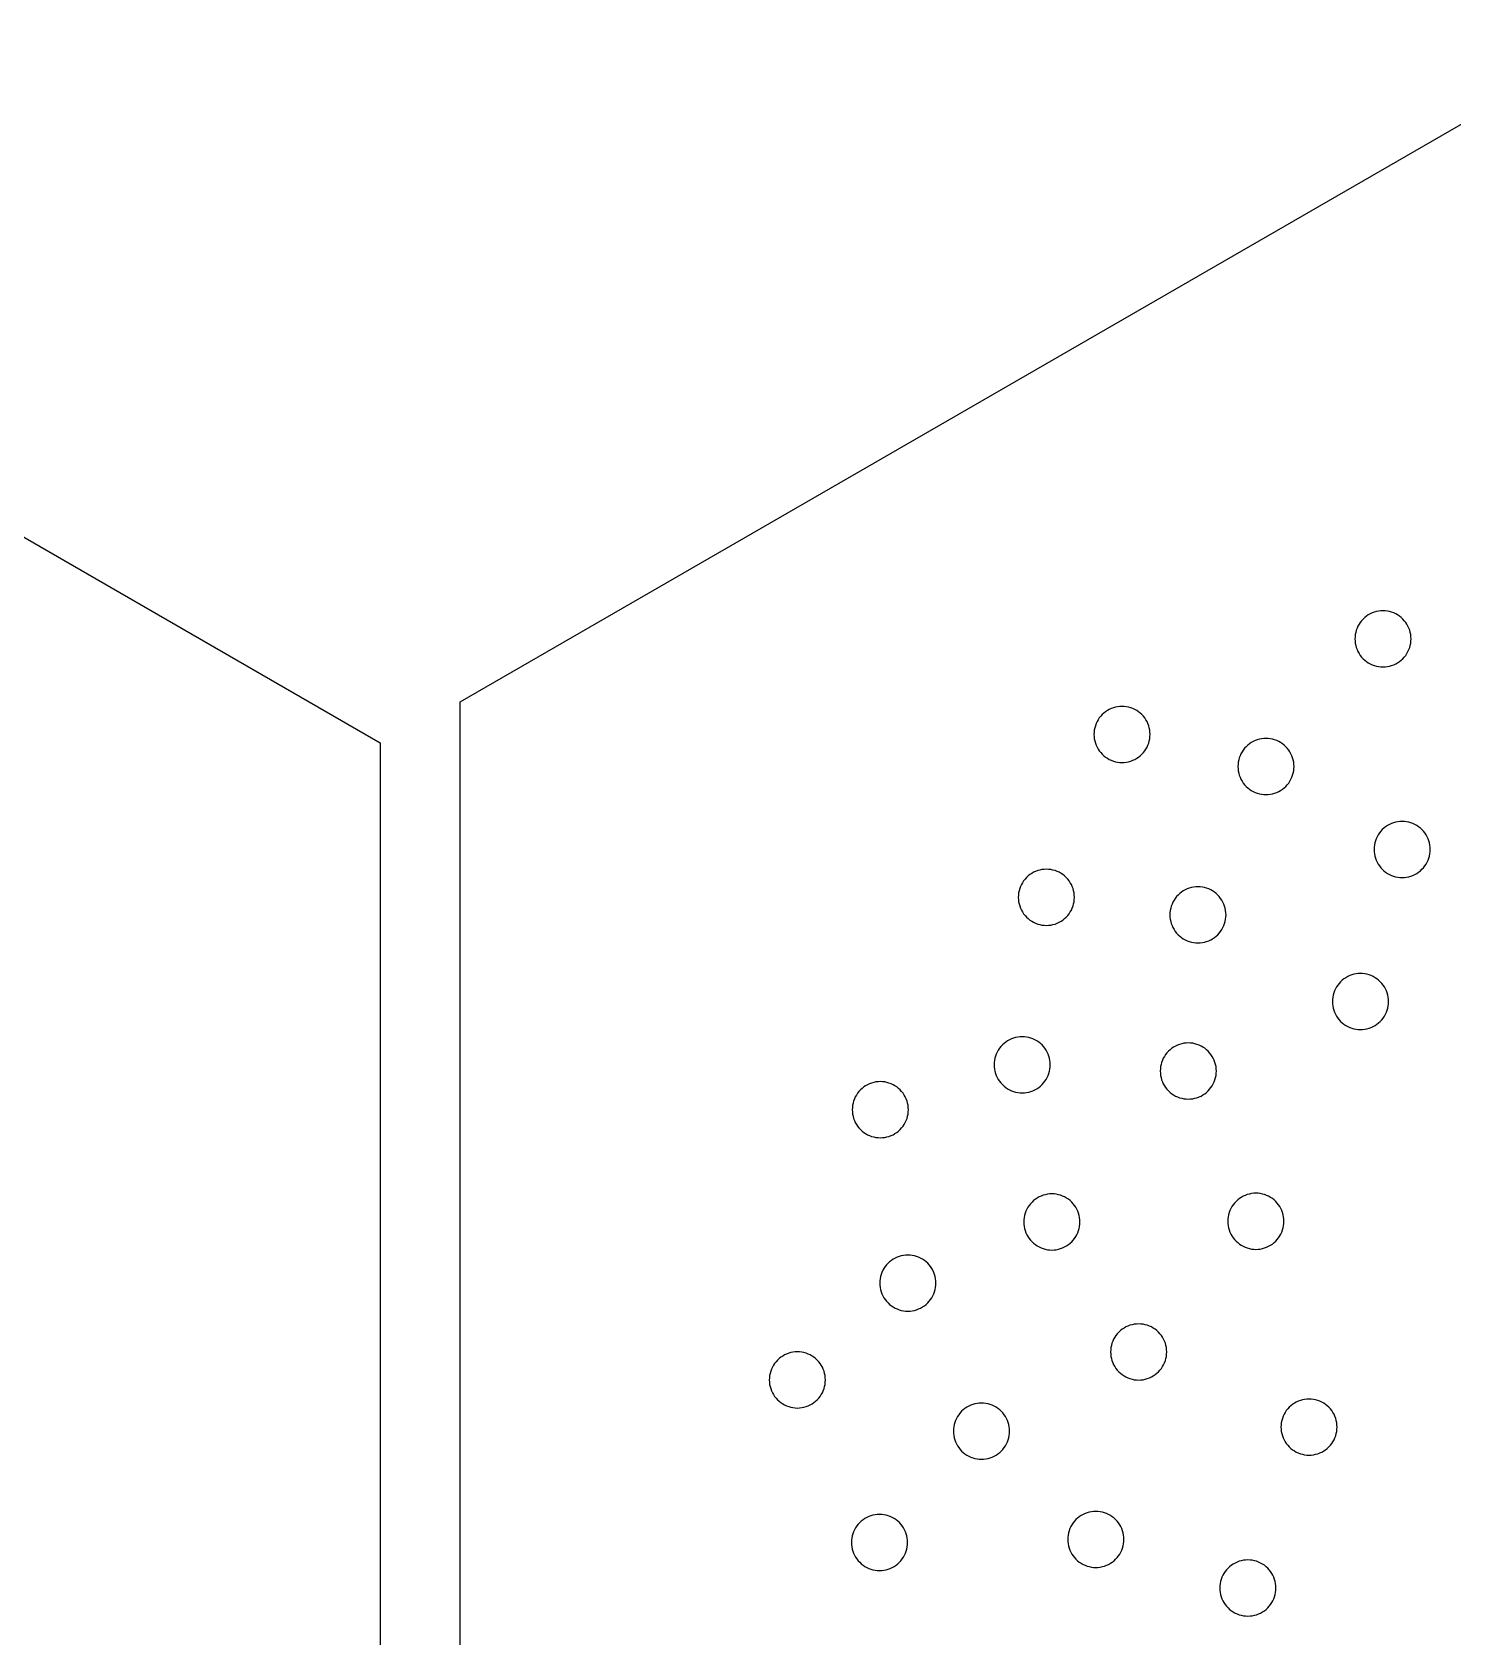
# Model space of a CAD drawing. Header units: millimetres. Extents: x 0 to 377, y 0 to 280.
# Drawn here: x 239.4 to 310.3, y 199.9 to 280 of the extents above; entities that cross this region are included whole.
import ezdxf

# ---------------------------------------------------------------- set-up
doc = ezdxf.new("R2010")
doc.units = ezdxf.units.MM
doc.layers.add('CUT', color=1, linetype='Continuous')

msp = doc.modelspace()

# ---------------------------------------------------------------- linework, layer by layer
at = {"layer": 'CUT'}
for points in [[(256.764, 173.6), (195.334, 138.133), (133.904, 173.6), (133.904, 244.533), (195.334, 280), (256.764, 244.533), (256.764, 173.6)], [(376.58, 179.7), (318.672, 146.267), (260.764, 179.7), (260.764, 246.567), (318.672, 280), (376.58, 246.567), (376.58, 179.7)], [(308.098, 249.181), (308.136, 249.284), (308.166, 249.39), (308.187, 249.497), (308.2, 249.607), (308.204, 249.716), (308.2, 249.826), (308.187, 249.935), (308.166, 250.043), (308.136, 250.149), (308.098, 250.252), (308.052, 250.352), (307.998, 250.448), (307.937, 250.539), (307.869, 250.626), (307.794, 250.706), (307.713, 250.781), (307.627, 250.849), (307.536, 250.91), (307.44, 250.964), (307.34, 251.01), (307.237, 251.048), (307.131, 251.078), (307.023, 251.099), (306.914, 251.112), (306.804, 251.116), (306.694, 251.112), (306.585, 251.099), (306.477, 251.078), (306.372, 251.048), (306.268, 251.01), (306.169, 250.964), (306.073, 250.91), (305.981, 250.849), (305.895, 250.781), (305.814, 250.706), (305.74, 250.626), (305.672, 250.539), (305.611, 250.448), (305.557, 250.352), (305.511, 250.252), (305.473, 250.149), (305.443, 250.043), (305.421, 249.935), (305.409, 249.826), (305.404, 249.716), (305.409, 249.607), (305.421, 249.497), (305.443, 249.39), (305.473, 249.284), (305.511, 249.181), (305.557, 249.081), (305.611, 248.985), (305.672, 248.894), (305.74, 248.807), (305.814, 248.726), (305.895, 248.652), (305.981, 248.584), (306.073, 248.523), (306.169, 248.469), (306.268, 248.423), (306.372, 248.385), (306.477, 248.355), (306.585, 248.334), (306.694, 248.321), (306.804, 248.316), (306.914, 248.321), (307.023, 248.334), (307.131, 248.355), (307.237, 248.385), (307.34, 248.423), (307.44, 248.469), (307.536, 248.523), (307.627, 248.584), (307.713, 248.652), (307.794, 248.726), (307.869, 248.807), (307.937, 248.894), (307.998, 248.985), (308.052, 249.081), (308.098, 249.181)], [(295.076, 244.414), (295.114, 244.518), (295.144, 244.623), (295.165, 244.731), (295.178, 244.84), (295.182, 244.95), (295.178, 245.06), (295.165, 245.169), (295.144, 245.277), (295.114, 245.383), (295.076, 245.486), (295.03, 245.586), (294.976, 245.682), (294.915, 245.773), (294.847, 245.859), (294.772, 245.94), (294.691, 246.015), (294.605, 246.083), (294.514, 246.144), (294.418, 246.198), (294.318, 246.244), (294.215, 246.282), (294.109, 246.311), (294.001, 246.333), (293.892, 246.346), (293.782, 246.35), (293.672, 246.346), (293.563, 246.333), (293.455, 246.311), (293.35, 246.282), (293.246, 246.244), (293.147, 246.198), (293.051, 246.144), (292.959, 246.083), (292.873, 246.015), (292.792, 245.94), (292.718, 245.859), (292.65, 245.773), (292.588, 245.682), (292.535, 245.586), (292.489, 245.486), (292.451, 245.383), (292.421, 245.277), (292.399, 245.169), (292.386, 245.06), (292.382, 244.95), (292.386, 244.84), (292.399, 244.731), (292.421, 244.623), (292.451, 244.518), (292.489, 244.414), (292.535, 244.315), (292.588, 244.219), (292.65, 244.127), (292.718, 244.041), (292.792, 243.96), (292.873, 243.886), (292.959, 243.818), (293.051, 243.756), (293.147, 243.703), (293.246, 243.657), (293.35, 243.619), (293.455, 243.589), (293.563, 243.567), (293.672, 243.554), (293.782, 243.55), (293.892, 243.554), (294.001, 243.567), (294.109, 243.589), (294.215, 243.619), (294.318, 243.657), (294.418, 243.703), (294.514, 243.756), (294.605, 243.818), (294.691, 243.886), (294.772, 243.96), (294.847, 244.041), (294.915, 244.127), (294.976, 244.219), (295.03, 244.315), (295.076, 244.414)], [(302.259, 242.811), (302.297, 242.914), (302.327, 243.02), (302.348, 243.128), (302.361, 243.237), (302.365, 243.347), (302.361, 243.457), (302.348, 243.566), (302.327, 243.674), (302.297, 243.78), (302.259, 243.883), (302.213, 243.983), (302.159, 244.079), (302.098, 244.17), (302.03, 244.256), (301.955, 244.337), (301.875, 244.412), (301.788, 244.48), (301.697, 244.541), (301.601, 244.594), (301.501, 244.64), (301.398, 244.678), (301.292, 244.708), (301.184, 244.73), (301.075, 244.743), (300.965, 244.747), (300.855, 244.743), (300.746, 244.73), (300.638, 244.708), (300.533, 244.678), (300.43, 244.64), (300.33, 244.594), (300.234, 244.541), (300.142, 244.48), (300.056, 244.412), (299.975, 244.337), (299.901, 244.256), (299.833, 244.17), (299.772, 244.079), (299.718, 243.983), (299.672, 243.883), (299.634, 243.78), (299.604, 243.674), (299.583, 243.566), (299.57, 243.457), (299.565, 243.347), (299.57, 243.237), (299.583, 243.128), (299.604, 243.02), (299.634, 242.914), (299.672, 242.811), (299.718, 242.711), (299.772, 242.616), (299.833, 242.524), (299.901, 242.438), (299.975, 242.357), (300.056, 242.282), (300.142, 242.214), (300.234, 242.153), (300.33, 242.1), (300.43, 242.054), (300.533, 242.016), (300.638, 241.986), (300.746, 241.964), (300.855, 241.951), (300.965, 241.947), (301.075, 241.951), (301.184, 241.964), (301.292, 241.986), (301.398, 242.016), (301.501, 242.054), (301.601, 242.1), (301.697, 242.153), (301.788, 242.214), (301.875, 242.282), (301.955, 242.357), (302.03, 242.438), (302.098, 242.524), (302.159, 242.616), (302.213, 242.711), (302.259, 242.811)], [(309.054, 238.671), (309.092, 238.774), (309.121, 238.88), (309.143, 238.988), (309.156, 239.097), (309.16, 239.207), (309.156, 239.317), (309.143, 239.426), (309.121, 239.534), (309.092, 239.64), (309.054, 239.743), (309.008, 239.843), (308.954, 239.939), (308.893, 240.03), (308.825, 240.116), (308.75, 240.197), (308.669, 240.272), (308.583, 240.34), (308.492, 240.401), (308.396, 240.454), (308.296, 240.5), (308.193, 240.539), (308.087, 240.568), (307.979, 240.59), (307.87, 240.603), (307.76, 240.607), (307.65, 240.603), (307.541, 240.59), (307.433, 240.568), (307.328, 240.539), (307.224, 240.5), (307.125, 240.454), (307.029, 240.401), (306.937, 240.34), (306.851, 240.272), (306.77, 240.197), (306.696, 240.116), (306.628, 240.03), (306.566, 239.939), (306.513, 239.843), (306.467, 239.743), (306.429, 239.64), (306.399, 239.534), (306.377, 239.426), (306.364, 239.317), (306.36, 239.207), (306.364, 239.097), (306.377, 238.988), (306.399, 238.88), (306.429, 238.774), (306.467, 238.671), (306.513, 238.571), (306.566, 238.476), (306.628, 238.384), (306.696, 238.298), (306.77, 238.217), (306.851, 238.142), (306.937, 238.074), (307.029, 238.013), (307.125, 237.96), (307.224, 237.914), (307.328, 237.876), (307.433, 237.846), (307.541, 237.824), (307.65, 237.811), (307.76, 237.807), (307.87, 237.811), (307.979, 237.824), (308.087, 237.846), (308.193, 237.876), (308.296, 237.914), (308.396, 237.96), (308.492, 238.013), (308.583, 238.074), (308.669, 238.142), (308.75, 238.217), (308.825, 238.298), (308.893, 238.384), (308.954, 238.476), (309.008, 238.571), (309.054, 238.671)], [(291.3, 236.283), (291.338, 236.386), (291.368, 236.492), (291.389, 236.599), (291.402, 236.709), (291.406, 236.818), (291.402, 236.928), (291.389, 237.038), (291.368, 237.145), (291.338, 237.251), (291.3, 237.354), (291.254, 237.454), (291.2, 237.55), (291.139, 237.641), (291.071, 237.728), (290.996, 237.808), (290.916, 237.883), (290.829, 237.951), (290.738, 238.012), (290.642, 238.066), (290.542, 238.112), (290.439, 238.15), (290.333, 238.18), (290.225, 238.201), (290.116, 238.214), (290.006, 238.218), (289.896, 238.214), (289.787, 238.201), (289.679, 238.18), (289.574, 238.15), (289.471, 238.112), (289.371, 238.066), (289.275, 238.012), (289.183, 237.951), (289.097, 237.883), (289.016, 237.808), (288.942, 237.728), (288.874, 237.641), (288.813, 237.55), (288.759, 237.454), (288.713, 237.354), (288.675, 237.251), (288.645, 237.145), (288.624, 237.038), (288.611, 236.928), (288.606, 236.818), (288.611, 236.709), (288.624, 236.599), (288.645, 236.492), (288.675, 236.386), (288.713, 236.283), (288.759, 236.183), (288.813, 236.087), (288.874, 235.996), (288.942, 235.909), (289.016, 235.829), (289.097, 235.754), (289.183, 235.686), (289.275, 235.625), (289.371, 235.571), (289.471, 235.525), (289.574, 235.487), (289.679, 235.457), (289.787, 235.436), (289.896, 235.423), (290.006, 235.418), (290.116, 235.423), (290.225, 235.436), (290.333, 235.457), (290.439, 235.487), (290.542, 235.525), (290.642, 235.571), (290.738, 235.625), (290.829, 235.686), (290.916, 235.754), (290.996, 235.829), (291.071, 235.909), (291.139, 235.996), (291.2, 236.087), (291.254, 236.183), (291.3, 236.283)], [(298.865, 235.407), (298.903, 235.51), (298.933, 235.616), (298.954, 235.724), (298.967, 235.833), (298.971, 235.943), (298.967, 236.053), (298.954, 236.162), (298.933, 236.27), (298.903, 236.375), (298.865, 236.478), (298.819, 236.578), (298.765, 236.674), (298.704, 236.766), (298.636, 236.852), (298.561, 236.933), (298.481, 237.007), (298.394, 237.075), (298.303, 237.136), (298.207, 237.19), (298.107, 237.236), (298.004, 237.274), (297.898, 237.304), (297.79, 237.325), (297.681, 237.338), (297.571, 237.343), (297.462, 237.338), (297.352, 237.325), (297.245, 237.304), (297.139, 237.274), (297.036, 237.236), (296.936, 237.19), (296.84, 237.136), (296.748, 237.075), (296.662, 237.007), (296.581, 236.933), (296.507, 236.852), (296.439, 236.766), (296.378, 236.674), (296.324, 236.578), (296.278, 236.478), (296.24, 236.375), (296.21, 236.27), (296.189, 236.162), (296.176, 236.053), (296.171, 235.943), (296.176, 235.833), (296.189, 235.724), (296.21, 235.616), (296.24, 235.51), (296.278, 235.407), (296.324, 235.307), (296.378, 235.211), (296.439, 235.12), (296.507, 235.033), (296.581, 234.953), (296.662, 234.878), (296.748, 234.81), (296.84, 234.749), (296.936, 234.695), (297.036, 234.649), (297.139, 234.611), (297.245, 234.581), (297.352, 234.56), (297.462, 234.547), (297.571, 234.543), (297.681, 234.547), (297.79, 234.56), (297.898, 234.581), (298.004, 234.611), (298.107, 234.649), (298.207, 234.695), (298.303, 234.749), (298.394, 234.81), (298.481, 234.878), (298.561, 234.953), (298.636, 235.033), (298.704, 235.12), (298.765, 235.211), (298.819, 235.307), (298.865, 235.407)], [(306.972, 231.08), (307.01, 231.183), (307.04, 231.289), (307.061, 231.396), (307.074, 231.506), (307.079, 231.615), (307.074, 231.725), (307.061, 231.834), (307.04, 231.942), (307.01, 232.048), (306.972, 232.151), (306.926, 232.251), (306.872, 232.347), (306.811, 232.438), (306.743, 232.525), (306.669, 232.605), (306.588, 232.68), (306.501, 232.748), (306.41, 232.809), (306.314, 232.863), (306.214, 232.909), (306.111, 232.947), (306.005, 232.977), (305.898, 232.998), (305.788, 233.011), (305.679, 233.015), (305.569, 233.011), (305.46, 232.998), (305.352, 232.977), (305.246, 232.947), (305.143, 232.909), (305.043, 232.863), (304.947, 232.809), (304.856, 232.748), (304.769, 232.68), (304.689, 232.605), (304.614, 232.525), (304.546, 232.438), (304.485, 232.347), (304.431, 232.251), (304.385, 232.151), (304.347, 232.048), (304.317, 231.942), (304.296, 231.834), (304.283, 231.725), (304.279, 231.615), (304.283, 231.506), (304.296, 231.396), (304.317, 231.289), (304.347, 231.183), (304.385, 231.08), (304.431, 230.98), (304.485, 230.884), (304.546, 230.792), (304.614, 230.706), (304.689, 230.625), (304.769, 230.551), (304.856, 230.483), (304.947, 230.422), (305.043, 230.368), (305.143, 230.322), (305.246, 230.284), (305.352, 230.254), (305.46, 230.233), (305.569, 230.22), (305.679, 230.215), (305.788, 230.22), (305.898, 230.233), (306.005, 230.254), (306.111, 230.284), (306.214, 230.322), (306.314, 230.368), (306.41, 230.422), (306.501, 230.483), (306.588, 230.551), (306.669, 230.625), (306.743, 230.706), (306.811, 230.792), (306.872, 230.884), (306.926, 230.98), (306.972, 231.08)], [(290.095, 227.927), (290.133, 228.03), (290.163, 228.135), (290.185, 228.243), (290.198, 228.352), (290.202, 228.462), (290.198, 228.572), (290.185, 228.681), (290.163, 228.789), (290.133, 228.895), (290.095, 228.998), (290.049, 229.098), (289.996, 229.194), (289.934, 229.285), (289.866, 229.372), (289.792, 229.452), (289.711, 229.527), (289.625, 229.595), (289.533, 229.656), (289.437, 229.71), (289.338, 229.756), (289.234, 229.794), (289.129, 229.824), (289.021, 229.845), (288.912, 229.858), (288.802, 229.862), (288.692, 229.858), (288.583, 229.845), (288.475, 229.824), (288.369, 229.794), (288.266, 229.756), (288.166, 229.71), (288.07, 229.656), (287.979, 229.595), (287.893, 229.527), (287.812, 229.452), (287.737, 229.372), (287.669, 229.285), (287.608, 229.194), (287.554, 229.098), (287.508, 228.998), (287.47, 228.895), (287.441, 228.789), (287.419, 228.681), (287.406, 228.572), (287.402, 228.462), (287.406, 228.352), (287.419, 228.243), (287.441, 228.135), (287.47, 228.03), (287.508, 227.927), (287.554, 227.827), (287.608, 227.731), (287.669, 227.639), (287.737, 227.553), (287.812, 227.472), (287.893, 227.398), (287.979, 227.33), (288.07, 227.269), (288.166, 227.215), (288.266, 227.169), (288.369, 227.131), (288.475, 227.101), (288.583, 227.08), (288.692, 227.067), (288.802, 227.062), (288.912, 227.067), (289.021, 227.08), (289.129, 227.101), (289.234, 227.131), (289.338, 227.169), (289.437, 227.215), (289.533, 227.269), (289.625, 227.33), (289.711, 227.398), (289.792, 227.472), (289.866, 227.553), (289.934, 227.639), (289.996, 227.731), (290.049, 227.827), (290.095, 227.927)], [(298.383, 227.614), (298.421, 227.717), (298.451, 227.823), (298.472, 227.931), (298.485, 228.04), (298.49, 228.15), (298.485, 228.26), (298.472, 228.369), (298.451, 228.477), (298.421, 228.583), (298.383, 228.686), (298.337, 228.785), (298.283, 228.881), (298.222, 228.973), (298.154, 229.059), (298.08, 229.14), (297.999, 229.214), (297.913, 229.283), (297.821, 229.344), (297.725, 229.397), (297.625, 229.443), (297.522, 229.481), (297.416, 229.511), (297.309, 229.533), (297.2, 229.546), (297.09, 229.55), (296.98, 229.546), (296.871, 229.533), (296.763, 229.511), (296.657, 229.481), (296.554, 229.443), (296.454, 229.397), (296.358, 229.344), (296.267, 229.283), (296.18, 229.214), (296.1, 229.14), (296.025, 229.059), (295.957, 228.973), (295.896, 228.881), (295.842, 228.785), (295.796, 228.686), (295.758, 228.583), (295.728, 228.477), (295.707, 228.369), (295.694, 228.26), (295.69, 228.15), (295.694, 228.04), (295.707, 227.931), (295.728, 227.823), (295.758, 227.717), (295.796, 227.614), (295.842, 227.514), (295.896, 227.418), (295.957, 227.327), (296.025, 227.241), (296.1, 227.16), (296.18, 227.085), (296.267, 227.017), (296.358, 226.956), (296.454, 226.902), (296.554, 226.856), (296.657, 226.818), (296.763, 226.789), (296.871, 226.767), (296.98, 226.754), (297.09, 226.75), (297.2, 226.754), (297.309, 226.767), (297.416, 226.789), (297.522, 226.818), (297.625, 226.856), (297.725, 226.902), (297.821, 226.956), (297.913, 227.017), (297.999, 227.085), (298.08, 227.16), (298.154, 227.241), (298.222, 227.327), (298.283, 227.418), (298.337, 227.514), (298.383, 227.614)], [(283.015, 225.685), (283.053, 225.788), (283.083, 225.894), (283.104, 226.002), (283.117, 226.111), (283.121, 226.221), (283.117, 226.33), (283.104, 226.44), (283.083, 226.547), (283.053, 226.653), (283.015, 226.756), (282.969, 226.856), (282.915, 226.952), (282.854, 227.043), (282.786, 227.13), (282.711, 227.211), (282.631, 227.285), (282.544, 227.353), (282.453, 227.414), (282.357, 227.468), (282.257, 227.514), (282.154, 227.552), (282.048, 227.582), (281.94, 227.603), (281.831, 227.616), (281.721, 227.621), (281.611, 227.616), (281.502, 227.603), (281.395, 227.582), (281.289, 227.552), (281.186, 227.514), (281.086, 227.468), (280.99, 227.414), (280.898, 227.353), (280.812, 227.285), (280.731, 227.211), (280.657, 227.13), (280.589, 227.043), (280.528, 226.952), (280.474, 226.856), (280.428, 226.756), (280.39, 226.653), (280.36, 226.547), (280.339, 226.44), (280.326, 226.33), (280.321, 226.221), (280.326, 226.111), (280.339, 226.002), (280.36, 225.894), (280.39, 225.788), (280.428, 225.685), (280.474, 225.585), (280.528, 225.489), (280.589, 225.398), (280.657, 225.311), (280.731, 225.231), (280.812, 225.156), (280.898, 225.088), (280.99, 225.027), (281.086, 224.973), (281.186, 224.927), (281.289, 224.889), (281.395, 224.859), (281.502, 224.838), (281.611, 224.825), (281.721, 224.821), (281.831, 224.825), (281.94, 224.838), (282.048, 224.859), (282.154, 224.889), (282.257, 224.927), (282.357, 224.973), (282.453, 225.027), (282.544, 225.088), (282.631, 225.156), (282.711, 225.231), (282.786, 225.311), (282.854, 225.398), (282.915, 225.489), (282.969, 225.585), (283.015, 225.685)], [(291.528, 219.982), (291.574, 220.081), (291.612, 220.185), (291.642, 220.29), (291.664, 220.398), (291.676, 220.507), (291.681, 220.617), (291.676, 220.727), (291.664, 220.836), (291.642, 220.944), (291.612, 221.05), (291.574, 221.153), (291.528, 221.253), (291.474, 221.349), (291.413, 221.44), (291.345, 221.526), (291.271, 221.607), (291.19, 221.682), (291.104, 221.75), (291.012, 221.811), (290.916, 221.865), (290.817, 221.911), (290.713, 221.949), (290.608, 221.979), (290.5, 222), (290.391, 222.013), (290.281, 222.017), (290.171, 222.013), (290.062, 222), (289.954, 221.979), (289.848, 221.949), (289.745, 221.911), (289.645, 221.865), (289.549, 221.811), (289.458, 221.75), (289.372, 221.682), (289.291, 221.607), (289.216, 221.526), (289.148, 221.44), (289.087, 221.349), (289.033, 221.253), (288.987, 221.153), (288.949, 221.05), (288.919, 220.944), (288.898, 220.836), (288.885, 220.727), (288.881, 220.617), (288.885, 220.507), (288.898, 220.398), (288.919, 220.29), (288.949, 220.185), (288.987, 220.081), (289.033, 219.982), (289.087, 219.886), (289.148, 219.794), (289.216, 219.708), (289.291, 219.627), (289.372, 219.553), (289.458, 219.485), (289.549, 219.424), (289.645, 219.37), (289.745, 219.324), (289.848, 219.286), (289.954, 219.256), (290.062, 219.234), (290.171, 219.222), (290.281, 219.217), (290.391, 219.222), (290.5, 219.234), (290.608, 219.256), (290.713, 219.286), (290.817, 219.324), (290.916, 219.37), (291.012, 219.424), (291.104, 219.485), (291.19, 219.553), (291.271, 219.627), (291.345, 219.708), (291.413, 219.794), (291.474, 219.886), (291.528, 219.982)], [(301.71, 220.014), (301.756, 220.114), (301.794, 220.217), (301.824, 220.323), (301.845, 220.431), (301.858, 220.54), (301.863, 220.65), (301.858, 220.76), (301.845, 220.869), (301.824, 220.977), (301.794, 221.083), (301.756, 221.186), (301.71, 221.286), (301.656, 221.381), (301.595, 221.473), (301.527, 221.559), (301.453, 221.64), (301.372, 221.715), (301.285, 221.783), (301.194, 221.844), (301.098, 221.897), (300.998, 221.943), (300.895, 221.981), (300.789, 222.011), (300.682, 222.033), (300.572, 222.046), (300.463, 222.05), (300.353, 222.046), (300.244, 222.033), (300.136, 222.011), (300.03, 221.981), (299.927, 221.943), (299.827, 221.897), (299.731, 221.844), (299.64, 221.783), (299.553, 221.715), (299.473, 221.64), (299.398, 221.559), (299.33, 221.473), (299.269, 221.381), (299.215, 221.286), (299.169, 221.186), (299.131, 221.083), (299.101, 220.977), (299.08, 220.869), (299.067, 220.76), (299.063, 220.65), (299.067, 220.54), (299.08, 220.431), (299.101, 220.323), (299.131, 220.217), (299.169, 220.114), (299.215, 220.014), (299.269, 219.918), (299.33, 219.827), (299.398, 219.741), (299.473, 219.66), (299.553, 219.585), (299.64, 219.517), (299.731, 219.456), (299.827, 219.403), (299.927, 219.357), (300.03, 219.319), (300.136, 219.289), (300.244, 219.267), (300.353, 219.254), (300.463, 219.25), (300.572, 219.254), (300.682, 219.267), (300.789, 219.289), (300.895, 219.319), (300.998, 219.357), (301.098, 219.403), (301.194, 219.456), (301.285, 219.517), (301.372, 219.585), (301.453, 219.66), (301.527, 219.741), (301.595, 219.827), (301.656, 219.918), (301.71, 220.014)], [(284.389, 217.031), (284.427, 217.135), (284.457, 217.24), (284.479, 217.348), (284.492, 217.457), (284.496, 217.567), (284.492, 217.677), (284.479, 217.786), (284.457, 217.894), (284.427, 218), (284.389, 218.103), (284.343, 218.203), (284.29, 218.299), (284.228, 218.39), (284.16, 218.476), (284.086, 218.557), (284.005, 218.632), (283.919, 218.7), (283.827, 218.761), (283.731, 218.815), (283.632, 218.861), (283.528, 218.899), (283.423, 218.928), (283.315, 218.95), (283.206, 218.963), (283.096, 218.967), (282.986, 218.963), (282.877, 218.95), (282.769, 218.928), (282.663, 218.899), (282.56, 218.861), (282.46, 218.815), (282.364, 218.761), (282.273, 218.7), (282.187, 218.632), (282.106, 218.557), (282.031, 218.476), (281.963, 218.39), (281.902, 218.299), (281.848, 218.203), (281.802, 218.103), (281.764, 218), (281.735, 217.894), (281.713, 217.786), (281.7, 217.677), (281.696, 217.567), (281.7, 217.457), (281.713, 217.348), (281.735, 217.24), (281.764, 217.135), (281.802, 217.031), (281.848, 216.932), (281.902, 216.836), (281.963, 216.744), (282.031, 216.658), (282.106, 216.577), (282.187, 216.503), (282.273, 216.435), (282.364, 216.373), (282.46, 216.32), (282.56, 216.274), (282.663, 216.236), (282.769, 216.206), (282.877, 216.184), (282.986, 216.171), (283.096, 216.167), (283.206, 216.171), (283.315, 216.184), (283.423, 216.206), (283.528, 216.236), (283.632, 216.274), (283.731, 216.32), (283.827, 216.373), (283.919, 216.435), (284.005, 216.503), (284.086, 216.577), (284.16, 216.658), (284.228, 216.744), (284.29, 216.836), (284.343, 216.932), (284.389, 217.031)], [(295.906, 213.593), (295.944, 213.696), (295.974, 213.801), (295.995, 213.909), (296.008, 214.018), (296.013, 214.128), (296.008, 214.238), (295.995, 214.347), (295.974, 214.455), (295.944, 214.561), (295.906, 214.664), (295.86, 214.764), (295.806, 214.86), (295.745, 214.951), (295.677, 215.037), (295.603, 215.118), (295.522, 215.193), (295.436, 215.261), (295.344, 215.322), (295.248, 215.376), (295.148, 215.422), (295.045, 215.46), (294.939, 215.49), (294.832, 215.511), (294.722, 215.524), (294.613, 215.528), (294.503, 215.524), (294.394, 215.511), (294.286, 215.49), (294.18, 215.46), (294.077, 215.422), (293.977, 215.376), (293.881, 215.322), (293.79, 215.261), (293.703, 215.193), (293.623, 215.118), (293.548, 215.037), (293.48, 214.951), (293.419, 214.86), (293.365, 214.764), (293.319, 214.664), (293.281, 214.561), (293.251, 214.455), (293.23, 214.347), (293.217, 214.238), (293.213, 214.128), (293.217, 214.018), (293.23, 213.909), (293.251, 213.801), (293.281, 213.696), (293.319, 213.593), (293.365, 213.493), (293.419, 213.397), (293.48, 213.305), (293.548, 213.219), (293.623, 213.138), (293.703, 213.064), (293.79, 212.996), (293.881, 212.935), (293.977, 212.881), (294.077, 212.835), (294.18, 212.797), (294.286, 212.767), (294.394, 212.746), (294.503, 212.733), (294.613, 212.728), (294.722, 212.733), (294.832, 212.746), (294.939, 212.767), (295.045, 212.797), (295.148, 212.835), (295.248, 212.881), (295.344, 212.935), (295.436, 212.996), (295.522, 213.064), (295.603, 213.138), (295.677, 213.219), (295.745, 213.305), (295.806, 213.397), (295.86, 213.493), (295.906, 213.593)], [(278.875, 212.197), (278.913, 212.3), (278.943, 212.406), (278.964, 212.513), (278.977, 212.623), (278.982, 212.732), (278.977, 212.842), (278.964, 212.951), (278.943, 213.059), (278.913, 213.165), (278.875, 213.268), (278.829, 213.368), (278.775, 213.464), (278.714, 213.555), (278.646, 213.642), (278.571, 213.722), (278.491, 213.797), (278.404, 213.865), (278.313, 213.926), (278.217, 213.98), (278.117, 214.026), (278.014, 214.064), (277.908, 214.094), (277.801, 214.115), (277.691, 214.128), (277.582, 214.132), (277.472, 214.128), (277.363, 214.115), (277.255, 214.094), (277.149, 214.064), (277.046, 214.026), (276.946, 213.98), (276.85, 213.926), (276.759, 213.865), (276.672, 213.797), (276.592, 213.722), (276.517, 213.642), (276.449, 213.555), (276.388, 213.464), (276.334, 213.368), (276.288, 213.268), (276.25, 213.165), (276.22, 213.059), (276.199, 212.951), (276.186, 212.842), (276.182, 212.732), (276.186, 212.623), (276.199, 212.513), (276.22, 212.406), (276.25, 212.3), (276.288, 212.197), (276.334, 212.097), (276.388, 212.001), (276.449, 211.91), (276.517, 211.823), (276.592, 211.742), (276.672, 211.668), (276.759, 211.6), (276.85, 211.539), (276.946, 211.485), (277.046, 211.439), (277.149, 211.401), (277.255, 211.371), (277.363, 211.35), (277.472, 211.337), (277.582, 211.332), (277.691, 211.337), (277.801, 211.35), (277.908, 211.371), (278.014, 211.401), (278.117, 211.439), (278.217, 211.485), (278.313, 211.539), (278.404, 211.6), (278.491, 211.668), (278.571, 211.742), (278.646, 211.823), (278.714, 211.91), (278.775, 212.001), (278.829, 212.097), (278.875, 212.197)], [(288.061, 209.641), (288.099, 209.744), (288.129, 209.85), (288.15, 209.957), (288.163, 210.067), (288.168, 210.176), (288.163, 210.286), (288.15, 210.395), (288.129, 210.503), (288.099, 210.609), (288.061, 210.712), (288.015, 210.812), (287.961, 210.908), (287.9, 210.999), (287.832, 211.086), (287.758, 211.166), (287.677, 211.241), (287.591, 211.309), (287.499, 211.37), (287.403, 211.424), (287.303, 211.47), (287.2, 211.508), (287.095, 211.538), (286.987, 211.559), (286.878, 211.572), (286.768, 211.576), (286.658, 211.572), (286.549, 211.559), (286.441, 211.538), (286.335, 211.508), (286.232, 211.47), (286.132, 211.424), (286.036, 211.37), (285.945, 211.309), (285.858, 211.241), (285.778, 211.166), (285.703, 211.086), (285.635, 210.999), (285.574, 210.908), (285.52, 210.812), (285.474, 210.712), (285.436, 210.609), (285.406, 210.503), (285.385, 210.395), (285.372, 210.286), (285.368, 210.176), (285.372, 210.067), (285.385, 209.957), (285.406, 209.85), (285.436, 209.744), (285.474, 209.641), (285.52, 209.541), (285.574, 209.445), (285.635, 209.354), (285.703, 209.267), (285.778, 209.186), (285.858, 209.112), (285.945, 209.044), (286.036, 208.983), (286.132, 208.929), (286.232, 208.883), (286.335, 208.845), (286.441, 208.815), (286.549, 208.794), (286.658, 208.781), (286.768, 208.776), (286.878, 208.781), (286.987, 208.794), (287.095, 208.815), (287.2, 208.845), (287.303, 208.883), (287.403, 208.929), (287.499, 208.983), (287.591, 209.044), (287.677, 209.112), (287.758, 209.186), (287.832, 209.267), (287.9, 209.354), (287.961, 209.445), (288.015, 209.541), (288.061, 209.641)], [(304.407, 209.846), (304.445, 209.949), (304.475, 210.054), (304.496, 210.162), (304.509, 210.271), (304.514, 210.381), (304.509, 210.491), (304.496, 210.6), (304.475, 210.708), (304.445, 210.814), (304.407, 210.917), (304.361, 211.017), (304.307, 211.113), (304.246, 211.204), (304.178, 211.29), (304.104, 211.371), (304.023, 211.446), (303.937, 211.514), (303.845, 211.575), (303.749, 211.629), (303.649, 211.675), (303.546, 211.713), (303.441, 211.743), (303.333, 211.764), (303.224, 211.777), (303.114, 211.781), (303.004, 211.777), (302.895, 211.764), (302.787, 211.743), (302.681, 211.713), (302.578, 211.675), (302.478, 211.629), (302.382, 211.575), (302.291, 211.514), (302.204, 211.446), (302.124, 211.371), (302.049, 211.29), (301.981, 211.204), (301.92, 211.113), (301.866, 211.017), (301.82, 210.917), (301.782, 210.814), (301.752, 210.708), (301.731, 210.6), (301.718, 210.491), (301.714, 210.381), (301.718, 210.271), (301.731, 210.162), (301.752, 210.054), (301.782, 209.949), (301.82, 209.846), (301.866, 209.746), (301.92, 209.65), (301.981, 209.558), (302.049, 209.472), (302.124, 209.391), (302.204, 209.317), (302.291, 209.249), (302.382, 209.188), (302.478, 209.134), (302.578, 209.088), (302.681, 209.05), (302.787, 209.02), (302.895, 208.998), (303.004, 208.986), (303.114, 208.981), (303.224, 208.986), (303.333, 208.998), (303.441, 209.02), (303.546, 209.05), (303.649, 209.088), (303.749, 209.134), (303.845, 209.188), (303.937, 209.249), (304.023, 209.317), (304.104, 209.391), (304.178, 209.472), (304.246, 209.558), (304.307, 209.65), (304.361, 209.746), (304.407, 209.846)], [(282.976, 204.086), (283.014, 204.189), (283.044, 204.295), (283.065, 204.403), (283.078, 204.512), (283.082, 204.622), (283.078, 204.732), (283.065, 204.841), (283.044, 204.949), (283.014, 205.055), (282.976, 205.158), (282.93, 205.258), (282.876, 205.354), (282.815, 205.445), (282.747, 205.531), (282.672, 205.612), (282.592, 205.687), (282.505, 205.755), (282.414, 205.816), (282.318, 205.869), (282.218, 205.915), (282.115, 205.954), (282.009, 205.983), (281.901, 206.005), (281.792, 206.018), (281.682, 206.022), (281.572, 206.018), (281.463, 206.005), (281.355, 205.983), (281.25, 205.954), (281.147, 205.915), (281.047, 205.869), (280.951, 205.816), (280.859, 205.755), (280.773, 205.687), (280.692, 205.612), (280.618, 205.531), (280.55, 205.445), (280.489, 205.354), (280.435, 205.258), (280.389, 205.158), (280.351, 205.055), (280.321, 204.949), (280.3, 204.841), (280.287, 204.732), (280.282, 204.622), (280.287, 204.512), (280.3, 204.403), (280.321, 204.295), (280.351, 204.189), (280.389, 204.086), (280.435, 203.986), (280.489, 203.891), (280.55, 203.799), (280.618, 203.713), (280.692, 203.632), (280.773, 203.557), (280.859, 203.489), (280.951, 203.428), (281.047, 203.375), (281.147, 203.329), (281.25, 203.291), (281.355, 203.261), (281.463, 203.239), (281.572, 203.226), (281.682, 203.222), (281.792, 203.226), (281.901, 203.239), (282.009, 203.261), (282.115, 203.291), (282.218, 203.329), (282.318, 203.375), (282.414, 203.428), (282.505, 203.489), (282.592, 203.557), (282.672, 203.632), (282.747, 203.713), (282.815, 203.799), (282.876, 203.891), (282.93, 203.986), (282.976, 204.086)], [(293.767, 204.239), (293.805, 204.342), (293.834, 204.448), (293.856, 204.556), (293.869, 204.665), (293.873, 204.775), (293.869, 204.885), (293.856, 204.994), (293.834, 205.102), (293.805, 205.208), (293.767, 205.311), (293.721, 205.411), (293.667, 205.507), (293.606, 205.598), (293.538, 205.684), (293.463, 205.765), (293.382, 205.84), (293.296, 205.908), (293.205, 205.969), (293.109, 206.023), (293.009, 206.069), (292.906, 206.107), (292.8, 206.136), (292.692, 206.158), (292.583, 206.171), (292.473, 206.175), (292.363, 206.171), (292.254, 206.158), (292.146, 206.136), (292.041, 206.107), (291.937, 206.069), (291.838, 206.023), (291.742, 205.969), (291.65, 205.908), (291.564, 205.84), (291.483, 205.765), (291.409, 205.684), (291.341, 205.598), (291.279, 205.507), (291.226, 205.411), (291.18, 205.311), (291.142, 205.208), (291.112, 205.102), (291.09, 204.994), (291.077, 204.885), (291.073, 204.775), (291.077, 204.665), (291.09, 204.556), (291.112, 204.448), (291.142, 204.342), (291.18, 204.239), (291.226, 204.14), (291.279, 204.044), (291.341, 203.952), (291.409, 203.866), (291.483, 203.785), (291.564, 203.711), (291.65, 203.642), (291.742, 203.581), (291.838, 203.528), (291.937, 203.482), (292.041, 203.444), (292.146, 203.414), (292.254, 203.392), (292.363, 203.379), (292.473, 203.375), (292.583, 203.379), (292.692, 203.392), (292.8, 203.414), (292.906, 203.444), (293.009, 203.482), (293.109, 203.528), (293.205, 203.581), (293.296, 203.642), (293.382, 203.711), (293.463, 203.785), (293.538, 203.866), (293.606, 203.952), (293.667, 204.044), (293.721, 204.14), (293.767, 204.239)], [(301.355, 201.812), (301.393, 201.915), (301.423, 202.021), (301.444, 202.129), (301.457, 202.238), (301.461, 202.348), (301.457, 202.458), (301.444, 202.567), (301.423, 202.675), (301.393, 202.781), (301.355, 202.884), (301.309, 202.984), (301.255, 203.08), (301.194, 203.171), (301.126, 203.257), (301.051, 203.338), (300.971, 203.413), (300.884, 203.481), (300.793, 203.542), (300.697, 203.595), (300.597, 203.641), (300.494, 203.68), (300.388, 203.709), (300.28, 203.731), (300.171, 203.744), (300.061, 203.748), (299.952, 203.744), (299.842, 203.731), (299.735, 203.709), (299.629, 203.68), (299.526, 203.641), (299.426, 203.595), (299.33, 203.542), (299.239, 203.481), (299.152, 203.413), (299.072, 203.338), (298.997, 203.257), (298.929, 203.171), (298.868, 203.08), (298.814, 202.984), (298.768, 202.884), (298.73, 202.781), (298.7, 202.675), (298.679, 202.567), (298.666, 202.458), (298.661, 202.348), (298.666, 202.238), (298.679, 202.129), (298.7, 202.021), (298.73, 201.915), (298.768, 201.812), (298.814, 201.712), (298.868, 201.617), (298.929, 201.525), (298.997, 201.439), (299.072, 201.358), (299.152, 201.283), (299.239, 201.215), (299.33, 201.154), (299.426, 201.101), (299.526, 201.055), (299.629, 201.017), (299.735, 200.987), (299.842, 200.965), (299.952, 200.952), (300.061, 200.948), (300.171, 200.952), (300.28, 200.965), (300.388, 200.987), (300.494, 201.017), (300.597, 201.055), (300.697, 201.101), (300.793, 201.154), (300.884, 201.215), (300.971, 201.283), (301.051, 201.358), (301.126, 201.439), (301.194, 201.525), (301.255, 201.617), (301.309, 201.712), (301.355, 201.812)]]:
    msp.add_lwpolyline(points, close=True, dxfattribs=at)

doc.saveas('drawing.dxf')
